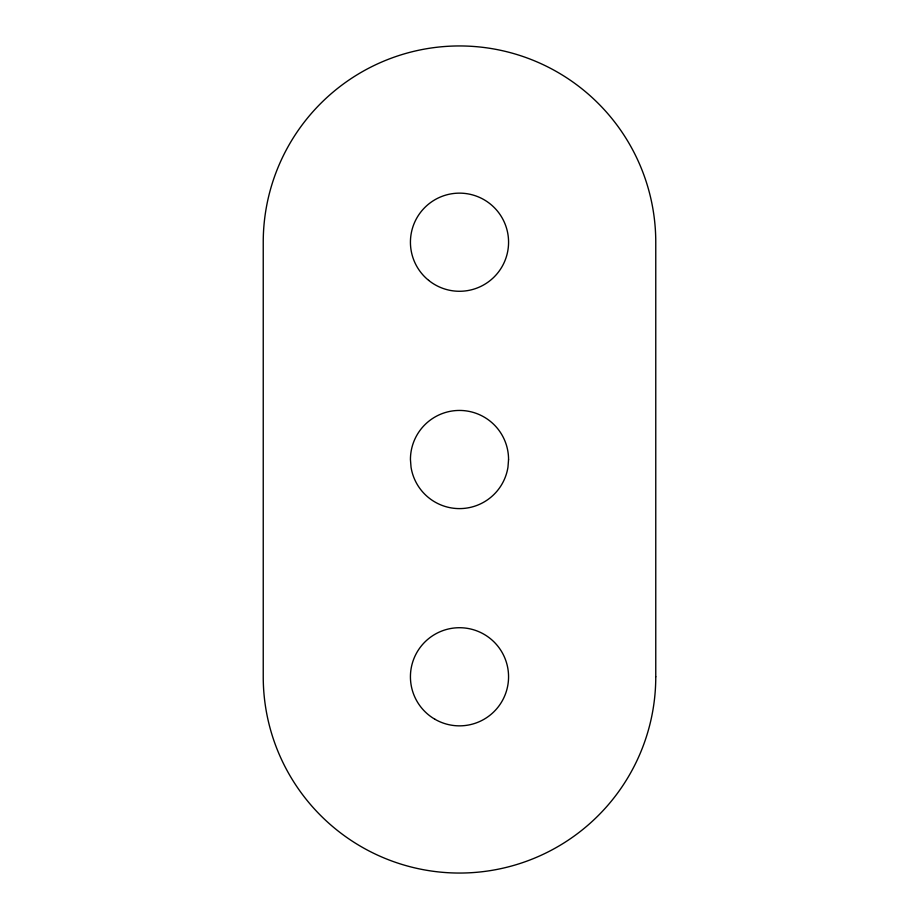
<?xml version="1.0" encoding="UTF-8"?>
<svg xmlns="http://www.w3.org/2000/svg" width="919" height="919" viewBox="0 0 919 919"><rect width="100%" height="100%" fill="white"/><g stroke="black" fill="none" stroke-linecap="round" stroke-linejoin="round"><path stroke-width="1.38" d="M508.563 459.5L507.966 467.174A49.063 49.063 0 0 1 411.034 467.174L410.437 459.5A49.063 49.063 0 0 1 459.5 410.437A49.063 49.063 0 0 1 508.563 459.5M655.764 676.786L655.764 242.214A196.264 196.264 0 0 0 459.5 45.95A196.264 196.264 0 0 0 263.236 242.214L263.236 676.786A196.264 196.264 0 0 0 459.5 873.05A196.264 196.264 0 0 0 655.764 676.786M428.622 280.341A49.063 49.063 0 0 0 507.966 249.888A49.063 49.063 0 0 0 441.913 196.402A49.063 49.063 0 0 0 428.622 280.341M434.963 719.278A49.063 49.063 0 0 0 508.563 676.786A49.063 49.063 0 0 0 434.963 634.294A49.063 49.063 0 0 0 434.963 719.278"/></g></svg>
